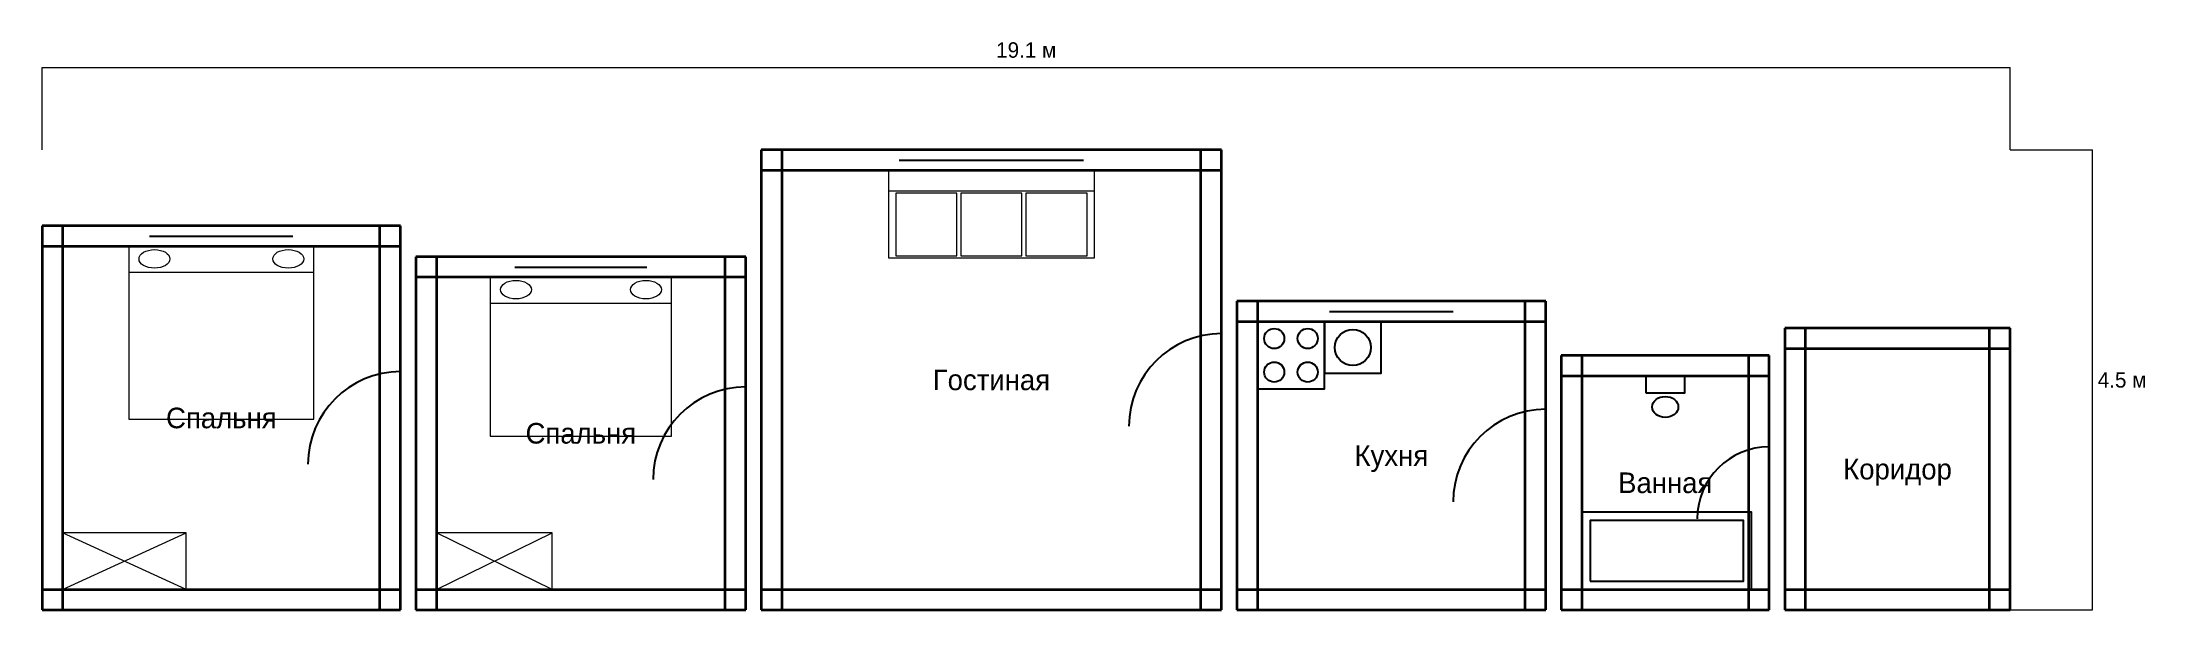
# Model space of a CAD drawing. Header units: metres. Extents: x 1000 to 3043, y 2000 to 2552.
import ezdxf
from ezdxf.enums import TextEntityAlignment as Align

# ---------------------------------------------------------------- set-up
doc = ezdxf.new("R2010")
doc.units = ezdxf.units.M
for name, color, linetype, lineweight in [('Двери', 7, 'Continuous', 25), ('Мебель', 7, 'Continuous', 18), ('Окна', 7, 'Continuous', 25), ('Размеры', 1, 'Continuous', 13), ('Стены', 7, 'Continuous', 35), ('Текст', 7, 'Continuous', 13)]:
    doc.layers.add(name, color=color, linetype=linetype, lineweight=lineweight)

msp = doc.modelspace()

# ---------------------------------------------------------------- linework, layer by layer
at = {"layer": 'Двери'}
for p, q in [((2146, 2178.6), (2146, 2268.6)), ((1348.3, 2141.6), (1348.3, 2231.6)), ((1683.7, 2126.7), (1683.7, 2216.7)), ((2461, 2105), (2461, 2195)), ((2678.2, 2088.6), (2678.2, 2158.6))]:
    msp.add_line(p, q, dxfattribs=at)
for centre, radius in [((2146, 2178.6), 90), ((1348.3, 2141.6), 90), ((1683.7, 2126.7), 90), ((2461, 2105), 90), ((2678.2, 2088.6), 70)]:
    msp.add_arc(centre, radius, 90, 180, dxfattribs=at)
at = {"layer": 'Мебель'}
for p, q in [((1822.4, 2407.2), (2022.4, 2407.2)), ((1084.2, 2328.2), (1264.2, 2328.2)), ((1435.4, 2298.3), (1611.7, 2298.3)), ((1020, 2020), (1140, 2075)), ((1140, 2020), (1020, 2075)), ((1383.3, 2020), (1495.5, 2075)), ((1495.5, 2020), (1383.3, 2075))]:
    msp.add_line(p, q, dxfattribs=at)
for points in [[(1822.4, 2342.2), (2022.4, 2342.2), (2022.4, 2427.2), (1822.4, 2427.2), (1822.4, 2342.2)], [(1829.4, 2344.2), (1888.7, 2344.2), (1888.7, 2405.2), (1829.4, 2405.2), (1829.4, 2344.2)], [(1892.7, 2344.2), (1952, 2344.2), (1952, 2405.2), (1892.7, 2405.2), (1892.7, 2344.2)], [(1956, 2344.2), (2015.4, 2344.2), (2015.4, 2405.2), (1956, 2405.2), (1956, 2344.2)], [(1084.2, 2185.3), (1264.2, 2185.3), (1264.2, 2353.2), (1084.2, 2353.2), (1084.2, 2185.3)], [(1435.4, 2168.8), (1611.7, 2168.8), (1611.7, 2323.3), (1435.4, 2323.3), (1435.4, 2168.8)], [(1020, 2020), (1140, 2020), (1140, 2075), (1020, 2075), (1020, 2020)], [(1383.3, 2020), (1495.5, 2020), (1495.5, 2075), (1383.3, 2075), (1383.3, 2020)]]:
    msp.add_lwpolyline(points, dxfattribs=at)
for centre in [(1109.2, 2341.2), (1239.2, 2341.2), (1460.4, 2311.3), (1586.7, 2311.3)]:
    msp.add_ellipse(centre, major_axis=(15, 0), ratio=0.6, dxfattribs=at)
at = {"layer": 'Окна'}
for p, q in [((1832.9, 2447.2), (2011.8, 2447.2)), ((1832.9, 2437.2), (2011.8, 2437.2)), ((1832.9, 2427.2), (2011.8, 2427.2)), ((1104.5, 2373.2), (1243.8, 2373.2)), ((1104.5, 2363.2), (1243.8, 2363.2)), ((1104.5, 2353.2), (1243.8, 2353.2)), ((1459.5, 2343.3), (1587.6, 2343.3)), ((1459.5, 2333.3), (1587.6, 2333.3)), ((1459.5, 2323.3), (1587.6, 2323.3)), ((2251, 2300), (2371, 2300)), ((2251, 2290), (2371, 2290)), ((2251, 2280), (2371, 2280))]:
    msp.add_line(p, q, dxfattribs=at)
at = {"layer": 'Размеры', "color": 1}
for p, q in [((1000, 2527.2), (2912.3, 2527.2)), ((1000, 2447.2), (1000, 2527.2)), ((2912.3, 2447.2), (2912.3, 2527.2)), ((2912.3, 2447.2), (2992.3, 2447.2)), ((2992.3, 2000), (2992.3, 2447.2)), ((2912.3, 2000), (2992.3, 2000))]:
    msp.add_line(p, q, dxfattribs=at)
at = {"layer": 'Сантехника'}
for points in [[(2181, 2215), (2246, 2215), (2246, 2280), (2181, 2280), (2181, 2215)], [(2246, 2230), (2301, 2230), (2301, 2280), (2246, 2280), (2246, 2230)], [(2558.1, 2211.1), (2596.1, 2211.1), (2596.1, 2227.2), (2558.1, 2227.2), (2558.1, 2211.1)], [(2496, 2020), (2661, 2020), (2661, 2095), (2496, 2095), (2496, 2020)], [(2504, 2028), (2653, 2028), (2653, 2087), (2504, 2087), (2504, 2028)]]:
    msp.add_lwpolyline(points, dxfattribs=at)
for centre, radius in [((2197.2, 2263.8), 9.75), ((2229.7, 2263.8), 9.75), ((2273.5, 2255), 17.5), ((2197.2, 2231.2), 9.75), ((2229.7, 2231.2), 9.75)]:
    msp.add_circle(centre, radius, dxfattribs=at)
msp.add_ellipse((2577.1, 2197.3), major_axis=(12.7, 0), ratio=0.8, dxfattribs=at)
at = {"layer": 'Стены'}
for p, q in [((2146, 2447.2), (1698.7, 2447.2)), ((1698.7, 2447.2), (1698.7, 2000)), ((1718.7, 2447.2), (1718.7, 2000)), ((2126, 2000), (2126, 2447.2)), ((2146, 2000), (2146, 2447.2)), ((2146, 2427.2), (1698.7, 2427.2)), ((1348.3, 2373.2), (1000, 2373.2)), ((1000, 2373.2), (1000, 2000)), ((1020, 2373.2), (1020, 2000)), ((1328.3, 2000), (1328.3, 2373.2)), ((1348.3, 2000), (1348.3, 2373.2)), ((1348.3, 2353.2), (1000, 2353.2)), ((1683.7, 2343.3), (1363.3, 2343.3)), ((1363.3, 2343.3), (1363.3, 2000)), ((1383.3, 2343.3), (1383.3, 2000)), ((1663.7, 2000), (1663.7, 2343.3)), ((1683.7, 2000), (1683.7, 2343.3)), ((1683.7, 2323.3), (1363.3, 2323.3)), ((2461, 2300), (2161, 2300)), ((2161, 2300), (2161, 2000)), ((2181, 2300), (2181, 2000)), ((2441, 2000), (2441, 2300)), ((2461, 2000), (2461, 2300)), ((2461, 2280), (2161, 2280)), ((2912.3, 2273.9), (2693.2, 2273.9)), ((2693.2, 2273.9), (2693.2, 2000)), ((2713.2, 2273.9), (2713.2, 2000)), ((2892.3, 2000), (2892.3, 2273.9)), ((2912.3, 2000), (2912.3, 2273.9)), ((2912.3, 2253.9), (2693.2, 2253.9)), ((2678.2, 2247.2), (2476, 2247.2)), ((2476, 2247.2), (2476, 2000)), ((2678.2, 2227.2), (2476, 2227.2)), ((2496, 2247.2), (2496, 2000)), ((2658.2, 2000), (2658.2, 2247.2)), ((2678.2, 2000), (2678.2, 2247.2)), ((1000, 2020), (1348.3, 2020)), ((1363.3, 2020), (1683.7, 2020)), ((1698.7, 2020), (2146, 2020)), ((2161, 2020), (2461, 2020)), ((2476, 2020), (2678.2, 2020)), ((2693.2, 2020), (2912.3, 2020)), ((1000, 2000), (1348.3, 2000)), ((1363.3, 2000), (1683.7, 2000)), ((1698.7, 2000), (2146, 2000)), ((2161, 2000), (2461, 2000)), ((2476, 2000), (2678.2, 2000)), ((2693.2, 2000), (2912.3, 2000))]:
    msp.add_line(p, q, dxfattribs=at)

# ---------------------------------------------------------------- texts
at = {"layer": 'Размеры', "color": 1}
msp.add_text('19.1 м', height=15, dxfattribs=at).set_placement((1956.2, 2532.2), align=Align.BOTTOM_CENTER)
msp.add_text('4.5 м', height=15, dxfattribs=at).set_placement((2997.3, 2223.6), align=Align.MIDDLE_LEFT)
at = {"layer": 'Текст'}
for s, p in [('Гостиная', (1922.4, 2223.6)), ('Спальня', (1174.2, 2186.6)), ('Спальня', (1523.5, 2171.7)), ('Кухня', (2311, 2150)), ('Коридор', (2802.8, 2136.9)), ('Ванная', (2577.1, 2123.6))]:
    msp.add_text(s, height=20, dxfattribs=at).set_placement(p, align=Align.MIDDLE_CENTER)

doc.saveas('drawing.dxf')
